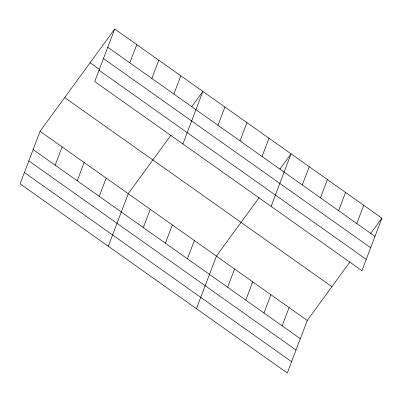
<?xml version="1.0" encoding="UTF-8"?>
<svg xmlns="http://www.w3.org/2000/svg" width="402" height="402" viewBox="0 0 402 402"><rect width="100%" height="100%" fill="white"/><g stroke="black" fill="none" stroke-linecap="round" stroke-linejoin="round"><path stroke-width="0.6" d="M114.706 29.004L94.746 81.546L361.941 270.692L381.9 218.15L114.706 29.004L40.059 131.308L20.1 183.85L287.294 372.996L307.254 320.454L350.016 261.848M55.169 165.172L62.104 146.911M77.209 180.774L84.149 162.519M129.811 62.868L136.75 44.607M99.254 196.382L106.188 178.121M151.855 78.47L158.79 60.215M108.274 246.27L128.233 193.729L170.996 135.122M173.9 94.073L180.835 75.817M143.343 227.587L150.278 209.331M182.92 143.966L202.879 91.42L191.648 106.811M165.383 243.195L172.322 224.934M217.99 125.283L224.924 107.027M187.427 258.798L194.362 240.542M240.029 140.891L246.969 122.63M196.447 308.686L216.407 256.144L259.169 197.538M262.074 156.494L269.008 138.233M227.643 287.264L234.577 269.003M271.094 206.382L291.053 153.84L279.822 169.232M245.813 300.123L252.747 281.867M302.289 184.96L309.223 166.699M263.978 312.987L270.918 294.731M320.454 197.819L327.394 179.563M282.149 325.851L289.083 307.59M338.625 210.683L345.559 192.422M356.795 223.542L363.73 205.286M370.669 233.537L381.9 218.15M107.771 47.26L374.965 236.406M103.47 58.576L370.669 247.722M90.073 62.767L99.299 69.295M99.043 70.234L366.237 259.375M64.692 97.55L331.886 286.691M40.059 131.308L307.254 320.454M33.125 149.569L300.319 338.71M28.823 160.88L296.023 350.026M24.396 172.538L291.591 361.679"/></g></svg>
